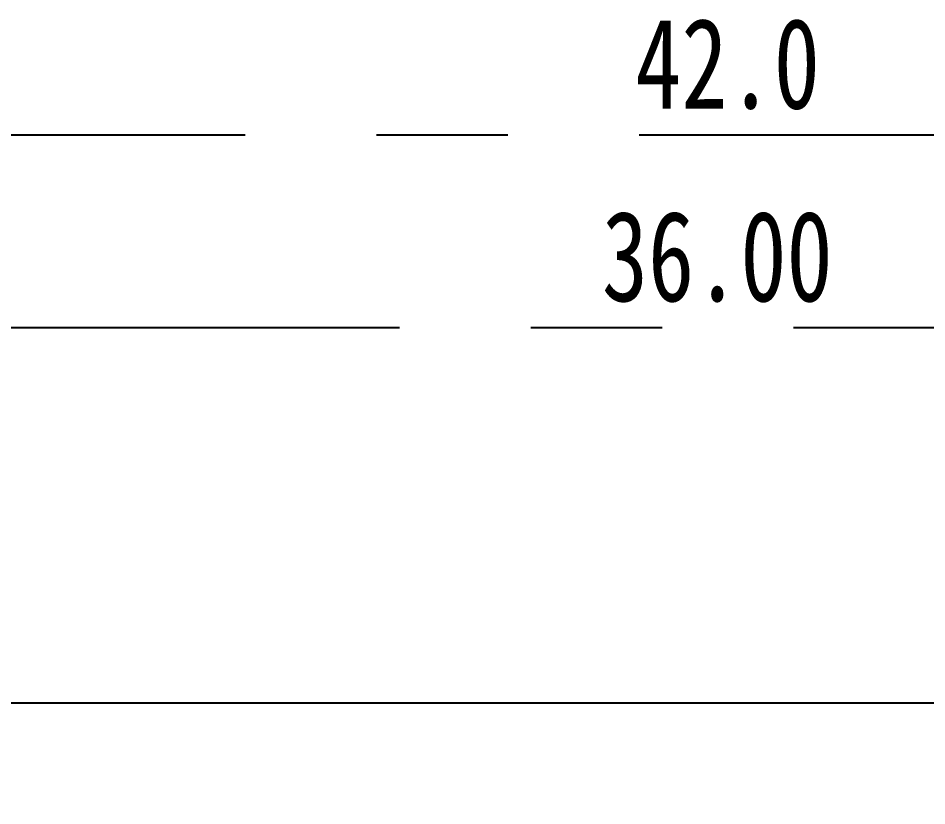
# Model space of a CAD drawing. Header units: millimetres. Extents: x 5 to 415, y 5 to 292.
# Drawn here: x 147.55 to 165.13, y 232.98 to 248.23 of the extents above; entities that cross this region are included whole.
import ezdxf

# ---------------------------------------------------------------- set-up
doc = ezdxf.new("R2010")
doc.units = ezdxf.units.MM
doc.linetypes.add('CENTERX2', pattern=[20.32, 12.7, -2.54, 2.54, -2.54])
doc.layers.add('CENTER_LINE', color=7, linetype='CENTERX2')
doc.styles.add('SLDTEXTSTYLE0', font='TXT', dxfattribs={"width": 0.75})
doc.dimstyles.new('SLDDIMSTYLE0', dxfattribs={"dimtxt": 1.75, "dimasz": 3.302, "dimexe": 0, "dimexo": 0.0625, "dimgap": 0.4375, "dimtad": 1, "dimrnd": 1e-09, "dimzin": 4, "dimdsep": 46, "dimtxsty": 'SLDTEXTSTYLE0', "dimsah": 1, "dimcen": 0.09, "dimadec": 0, "dimazin": 1, "dimtfac": 1, "dimtofl": 0, "dimtmove": 0, "dimatfit": 3, "dimfxl": 1, "dimfrac": 2, "dimtolj": 1, "dimtzin": 12, "dimarcsym": 0})
doc.dimstyles.new('SLDDIMSTYLE1', dxfattribs={"dimtxt": 1.75, "dimasz": 3.302, "dimexe": 0, "dimexo": 0.0625, "dimgap": 0.4375, "dimtad": 1, "dimdec": 1, "dimrnd": 1e-09, "dimzin": 4, "dimdsep": 46, "dimtxsty": 'SLDTEXTSTYLE0', "dimsah": 1, "dimcen": 0.09, "dimadec": 0, "dimazin": 1, "dimtfac": 1, "dimtofl": 0, "dimtmove": 0, "dimatfit": 3, "dimfxl": 1, "dimfrac": 2, "dimtolj": 1, "dimtzin": 12, "dimarcsym": 0})

# ---------------------------------------------------------------- blocks, each defined once
blk = doc.blocks.new('_D')
at = {"layer": 'CENTER_LINE'}
for p, q in [((142.228, 236.719), (142.228, 243.245)), ((178.229, 236.487), (178.229, 243.245)), ((142.228, 242.245), (178.229, 242.245))]:
    blk.add_line(p, q, dxfattribs=at)
for points in [[(142.228, 242.245), (145.53, 241.737), (145.53, 242.753)], [(178.229, 242.245), (174.927, 242.753), (174.927, 241.737)]]:
    blk.add_solid(points, dxfattribs=at)
at = {"layer": 'CENTER_LINE', "insert": (158.841, 244.501), "char_height": 1.75, "attachment_point": 1, "style": 'SLDTEXTSTYLE0'}
blk.add_mtext('36.00', dxfattribs=at)
blk = doc.blocks.new('_D_1')
at = {"layer": 'CENTER_LINE'}
for p, q in [((139.24, 233.983), (139.24, 246.975)), ((181.215, 233.988), (181.215, 246.975)), ((139.24, 245.975), (181.215, 245.975))]:
    blk.add_line(p, q, dxfattribs=at)
for points in [[(139.24, 245.975), (142.542, 245.467), (142.542, 246.483)], [(181.215, 245.975), (177.913, 246.483), (177.913, 245.467)]]:
    blk.add_solid(points, dxfattribs=at)
at = {"layer": 'CENTER_LINE', "insert": (159.487, 248.231), "char_height": 1.75, "attachment_point": 1, "rotation": 359.9999, "style": 'SLDTEXTSTYLE0'}
blk.add_mtext('42.0', dxfattribs=at)

msp = doc.modelspace()

# ---------------------------------------------------------------- linework, layer by layer
at = {"color": 7, "linetype": 'Continuous', "lineweight": 25}
msp.add_line((141.225, 234.975), (179.227, 234.974), dxfattribs=at)

# ---------------------------------------------------------------- dimensions: what is measured, and where the dimension line sits
at = {"layer": 'CENTER_LINE'}
dim = msp.add_linear_dim(base=(181.215, 245.975), p1=(139.24, 232.983), p2=(181.215, 232.988), angle=359.9999, dimstyle='SLDDIMSTYLE1', dxfattribs=at)
dim.commit()
dim.dimension.update_dxf_attribs({"geometry": '_D_1', "text_midpoint": (161.75, 245.975), "dimtype": 160})
dim = msp.add_linear_dim(base=(178.229, 242.245), p1=(142.228, 235.719), p2=(178.229, 235.487), dimstyle='SLDDIMSTYLE0', dxfattribs=at)
dim.commit()
dim.dimension.update_dxf_attribs({"geometry": '_D', "text_midpoint": (161.75, 242.245), "dimtype": 160})

doc.saveas('drawing.dxf')
